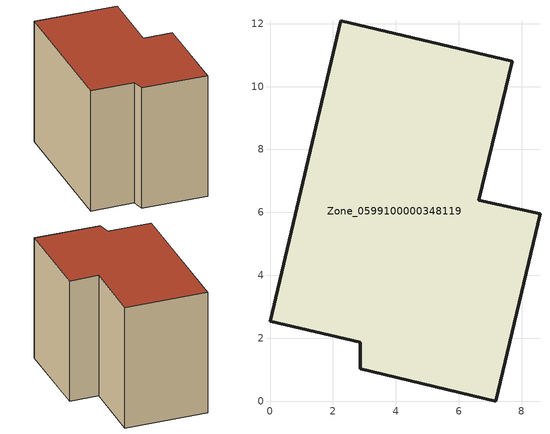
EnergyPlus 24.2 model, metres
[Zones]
Zone_0599100000348119
 floor ground (C_G): 6.64,6.38 8.58,5.95 7.18,0 2.87,1.03 2.86,1.88 0,2.55 2.25,12.09 7.7,10.8 z0
 wall outside (C_F): 8.58,5.95 6.64,6.38 7.7,10.8 2.25,12.09 0,2.55 2.86,1.88 2.87,1.03 7.18,0 8.58,5.95 z0:8.63
 roof outside (C_R): 6.64,6.38 7.7,10.8 2.25,12.09 0,2.55 2.86,1.88 2.87,1.03 7.18,0 8.58,5.95 z8.63
[BUILDING]
Pand.0599100000348119: North Axis=0; Terrain=City; Loads Convergence Tolerance Value=0.04; Temperature Convergence Tolerance Value=0.4; Solar Distribution=FullExterior; Maximum Number of Warmup Days=25; Minimum Number of Warmup Days=1
[Site:Location]
Rotterdam.The.Hague.AP_ZH_NLD Design_Conditions: Latitude=51.96; Longitude=4.45; Time Zone=1; Elevation=-4.5
[SITE:GROUNDTEMPERATURE:BUILDINGSURFACE]
18, 18, 18, 18, 18, 18, 18, 18, 18, 18, 18, 18
[MATERIAL] Thermal Absorptance=0.9; Solar Absorptance=0.7; Visible Absorptance=0.7
Name | Roughness | Thickness | Conductivity | Density | Specific Heat
G.TC.1992-2005 | MediumSmooth | 0.15 | 0.06 | 540 | 1210
F.TC.1992-2005 | Rough | 0.3 | 0.12 | 1920 | 840
R.TC.1992-2005 | MediumRough | 0.2 | 0.08 | 1500 | 1000
[CONSTRUCTION]
C_G: G.TC.1992-2005
C_F: F.TC.1992-2005
C_R: R.TC.1992-2005
[ZONE]
Zone_0599100000348119: Type=1; Multiplier=1; Ceiling Height=Autocalculate; Volume=Autocalculate; Floor Area=autocalculate; Part of Total Floor Area=Yes
[ZONEINFILTRATION:DESIGNFLOWRATE]
Infil_Zone_0599100000348119: Zone or ZoneList or Space or SpaceList=Zone_0599100000348119; Schedule=AlwaysOn; Design Flow Rate Calculation Method=Flow/Area; Flow Rate per Floor Area=0.0015; Constant Term Coefficient=1; Temperature Term Coefficient=0; Velocity Term Coefficient=0; Velocity Squared Term Coefficient=0
[HVACTEMPLATE:ZONE:IDEALLOADSAIRSYSTEM]
Zone_0599100000348119: Maximum Heating Supply Air Temperature=50; Minimum Cooling Supply Air Temperature=13; Maximum Heating Supply Air Humidity Ratio=0.0156; Minimum Cooling Supply Air Humidity Ratio=0.0077; Heating Limit=NoLimit; Cooling Limit=NoLimit; Dehumidification Control Type=ConstantSensibleHeatRatio; Cooling Sensible Heat Ratio=0.7; Dehumidification Setpoint=60; Humidification Control Type=None; Humidification Setpoint=30; Outdoor Air Method=None; Outdoor Air Flow Rate per Person=0.00944; Outdoor Air Flow Rate per Zone Floor Area=0; Outdoor Air Flow Rate per Zone=0; Demand Controlled Ventilation Type=None; Outdoor Air Economizer Type=NoEconomizer; Heat Recovery Type=None; Sensible Heat Recovery Effectiveness=0.7; Latent Heat Recovery Effectiveness=0.65
[ZONECONTROL:THERMOSTAT]
ThermostatControl_Zone_0599100000348119: Zone or ZoneList=Zone_0599100000348119; Control Type Schedule=DualSetpointControlType; Control 1=Thermostat_Zone_0599100000348119; Temperature Difference Between Cutout And Setpoint=0
[THERMOSTATSETPOINT:DUALSETPOINT]
Thermostat_Zone_0599100000348119: Heating Setpoint Temperature Schedule=HeatingSetpoint_Zone_0599100000348119; Cooling Setpoint Temperature Schedule=CoolingSetpoint_Zone_0599100000348119
[SCHEDULE:COMPACT]
HeatingSetpoint_Zone_0599100000348119: Through: 12/31, For: AllDays, Until: 24:00, 21
CoolingSetpoint_Zone_0599100000348119: Through: 12/31, For: AllDays, Until: 24:00, 24
DualSetpointControlType: Through: 12/31, For: AllDays, Until: 24:00, 4
AlwaysOn: Through: 12/31, For: AllDays, Until: 24:00, 1
